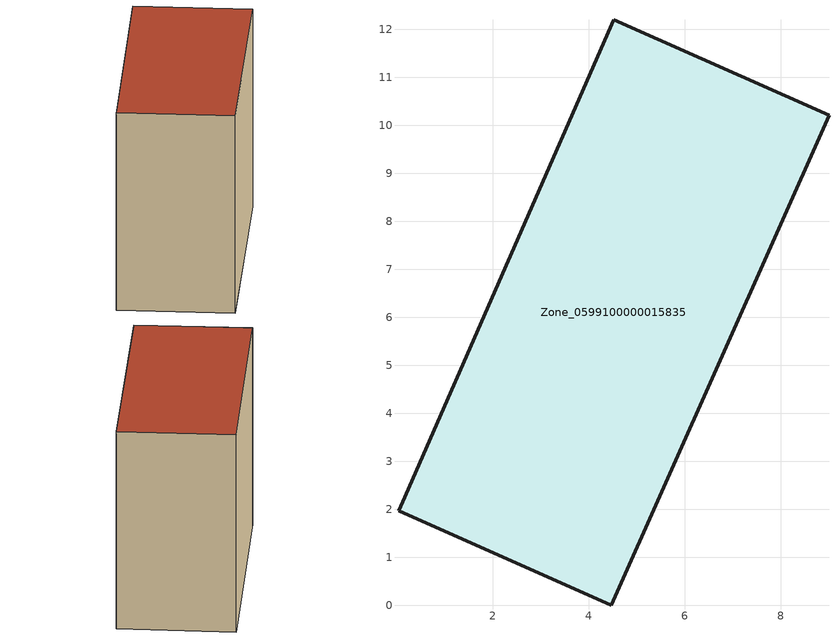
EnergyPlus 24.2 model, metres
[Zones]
Zone_0599100000015835
 floor ground (C_G): 4.47,0 0.03,1.97 0.12,2.16 4.52,12.2 9.01,10.21 z0
 wall outside (C_F): 9.01,10.21 4.52,12.2 0.12,2.16 0.03,1.97 4.47,0 9.01,10.21 z0:8.72
 roof outside (C_R): 0.03,1.97 4.47,0 9.01,10.21 4.52,12.2 0.12,2.16 z8.72
[BUILDING]
Pand.0599100000015835: North Axis=0; Terrain=City; Loads Convergence Tolerance Value=0.04; Temperature Convergence Tolerance Value=0.4; Solar Distribution=FullExterior; Maximum Number of Warmup Days=25; Minimum Number of Warmup Days=1
[Site:Location]
Rotterdam.The.Hague.AP_ZH_NLD Design_Conditions: Latitude=51.96; Longitude=4.45; Time Zone=1; Elevation=-4.5
[SITE:GROUNDTEMPERATURE:BUILDINGSURFACE]
18, 18, 18, 18, 18, 18, 18, 18, 18, 18, 18, 18
[MATERIAL] Thermal Absorptance=0.9; Solar Absorptance=0.7; Visible Absorptance=0.7
Name | Roughness | Thickness | Conductivity | Density | Specific Heat
G.TI.1975-1991 | MediumSmooth | 0.15 | 0.288461 | 540 | 1210
F.TI.1975-1991 | Rough | 0.3 | 0.230769 | 1920 | 840
R.TI.1975-1991 | MediumRough | 0.2 | 0.153846 | 1500 | 1000
[CONSTRUCTION]
C_G: G.TI.1975-1991
C_F: F.TI.1975-1991
C_R: R.TI.1975-1991
[ZONE]
Zone_0599100000015835: Type=1; Multiplier=1; Ceiling Height=Autocalculate; Volume=Autocalculate; Floor Area=autocalculate; Part of Total Floor Area=Yes
[ZONEINFILTRATION:DESIGNFLOWRATE]
Infil_Zone_0599100000015835: Zone or ZoneList or Space or SpaceList=Zone_0599100000015835; Schedule=AlwaysOn; Design Flow Rate Calculation Method=Flow/Area; Flow Rate per Floor Area=0.003; Constant Term Coefficient=1; Temperature Term Coefficient=0; Velocity Term Coefficient=0; Velocity Squared Term Coefficient=0
[HVACTEMPLATE:ZONE:IDEALLOADSAIRSYSTEM]
Zone_0599100000015835: Maximum Heating Supply Air Temperature=50; Minimum Cooling Supply Air Temperature=13; Maximum Heating Supply Air Humidity Ratio=0.0156; Minimum Cooling Supply Air Humidity Ratio=0.0077; Heating Limit=NoLimit; Cooling Limit=NoLimit; Dehumidification Control Type=ConstantSensibleHeatRatio; Cooling Sensible Heat Ratio=0.7; Dehumidification Setpoint=60; Humidification Control Type=None; Humidification Setpoint=30; Outdoor Air Method=None; Outdoor Air Flow Rate per Person=0.00944; Outdoor Air Flow Rate per Zone Floor Area=0; Outdoor Air Flow Rate per Zone=0; Demand Controlled Ventilation Type=None; Outdoor Air Economizer Type=NoEconomizer; Heat Recovery Type=None; Sensible Heat Recovery Effectiveness=0.7; Latent Heat Recovery Effectiveness=0.65
[ZONECONTROL:THERMOSTAT]
ThermostatControl_Zone_0599100000015835: Zone or ZoneList=Zone_0599100000015835; Control Type Schedule=DualSetpointControlType; Control 1=Thermostat_Zone_0599100000015835; Temperature Difference Between Cutout And Setpoint=0
[THERMOSTATSETPOINT:DUALSETPOINT]
Thermostat_Zone_0599100000015835: Heating Setpoint Temperature Schedule=HeatingSetpoint_Zone_0599100000015835; Cooling Setpoint Temperature Schedule=CoolingSetpoint_Zone_0599100000015835
[SCHEDULE:COMPACT]
HeatingSetpoint_Zone_0599100000015835: Through: 12/31, For: AllDays, Until: 24:00, 21
CoolingSetpoint_Zone_0599100000015835: Through: 12/31, For: AllDays, Until: 24:00, 24
DualSetpointControlType: Through: 12/31, For: AllDays, Until: 24:00, 4
AlwaysOn: Through: 12/31, For: AllDays, Until: 24:00, 1
